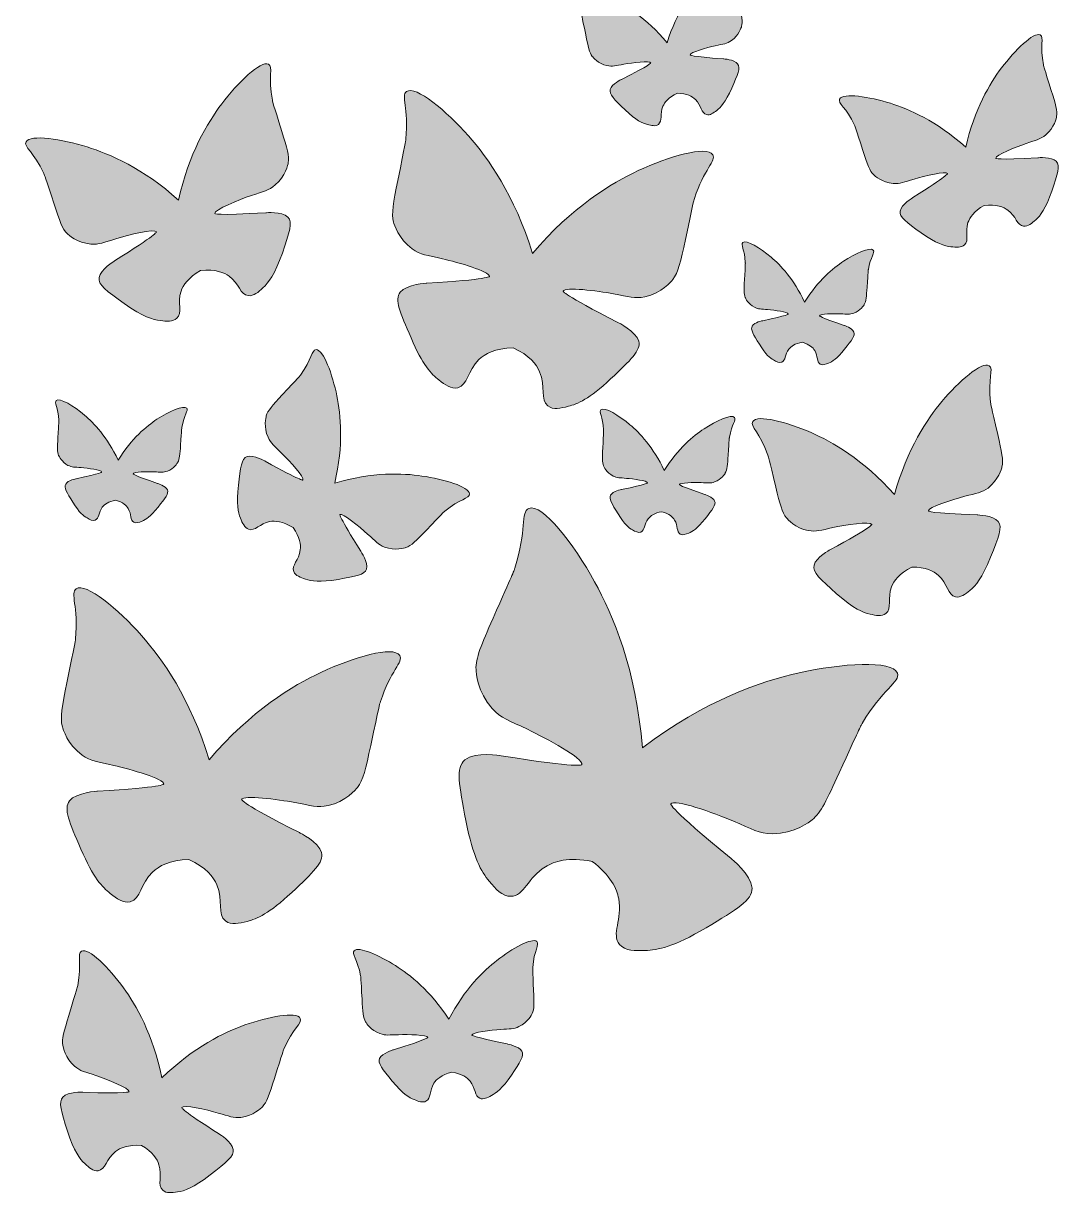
# Model space of a CAD drawing. Header units: inches. Extents: x 463 to 653, y 291 to 496.
# Drawn here: x 558.6 to 651, y 294.9 to 399.2 of the extents above; entities that cross this region are included whole.
import ezdxf

# ---------------------------------------------------------------- set-up
doc = ezdxf.new("R2010")
doc.units = ezdxf.units.IN
doc.header["$MEASUREMENT"] = 0
doc.layers.add('Layer 1', color=7, linetype='Continuous')

# ---------------------------------------------------------------- blocks, each defined once
blk = doc.blocks.new('block 4')
at = {"layer": 'Layer 1', "true_color": 0xfddb47}
h = blk.add_hatch(color=41, dxfattribs=at)
h.dxf.hatch_style = 2
edge = h.paths.add_edge_path()
edge.add_spline(control_points=[(620.26, 397.18), (620.99, 397.34), (621.29, 397.35), (621.7, 397.64), (622.36, 398.1), (622.57, 398.81), (622.6, 398.9), (622.71, 399.3), (622.61, 399.83), (622.41, 400.89), (622.06, 402.7), (622.05, 402.71), (622.04, 402.87), (621.92, 404.31), (622.31, 404.93), (622.03, 405.12), (621.59, 405.43), (620.12, 404.21), (619.06, 403.04), (618.13, 402), (616.83, 400.22), (615.96, 397.44), (614.1, 399.67), (612.23, 400.8), (610.97, 401.4), (609.55, 402.09), (607.72, 402.65), (607.43, 402.2), (607.25, 401.91), (607.85, 401.49), (608.29, 400.11), (608.34, 399.95), (608.33, 399.95), (608.71, 398.14), (608.92, 397.09), (609.03, 396.55), (609.29, 396.23), (609.35, 396.15), (609.82, 395.58), (610.6, 395.41), (611.09, 395.29), (611.37, 395.41), (612.11, 395.53), (612.87, 395.66), (614.43, 395.86), (614.5, 395.64), (614.5, 395.64), (614.55, 395.49), (611.89, 394.18), (611.89, 394.18), (611.02, 393.77), (610.89, 393.28), (610.77, 392.85), (611.25, 392.4), (612.21, 391.48), (613.22, 390.51), (613.77, 390.27), (614.21, 390.16), (614.56, 390.07), (614.93, 389.97), (615.18, 390.17), (615.57, 390.46), (615.29, 391.09), (615.59, 391.79), (615.74, 392.14), (616.07, 392.59), (616.88, 392.95), (617.73, 392.93), (618.2, 392.66), (618.48, 392.39), (619.03, 391.86), (619, 391.17), (619.47, 391.04), (619.78, 390.96), (620.08, 391.19), (620.38, 391.41), (620.74, 391.68), (621.15, 392.11), (621.72, 393.4), (622.26, 394.61), (622.52, 395.21), (622.25, 395.56), (621.94, 395.96), (620.99, 396.01), (620.99, 396.01), (618.02, 396.21), (618.01, 396.36), (618.01, 396.36), (617.99, 396.59), (619.5, 397.01), (620.26, 397.18)], knot_values=[0, 0, 0, 0, 1, 1, 1, 2, 2, 2, 3, 3, 3, 4, 4, 4, 5, 5, 5, 6, 6, 6, 7, 7, 7, 8, 8, 8, 9, 9, 9, 10, 10, 10, 11, 11, 11, 12, 12, 12, 13, 13, 13, 14, 14, 14, 15, 15, 15, 16, 16, 16, 17, 17, 17, 18, 18, 18, 19, 19, 19, 20, 20, 20, 21, 21, 21, 22, 22, 22, 23, 23, 23, 24, 24, 24, 25, 25, 25, 26, 26, 26, 27, 27, 27, 28, 28, 28, 29, 29, 29, 30, 30, 30, 30], degree=3, periodic=1)
h = blk.add_hatch(color=41, dxfattribs=at)
h.dxf.hatch_style = 2
edge = h.paths.add_edge_path()
edge.add_spline(control_points=[(650.25, 384.23), (650.77, 385.75), (651.03, 386.5), (650.65, 386.88), (650.22, 387.3), (649.02, 387.2), (649.02, 387.2), (645.3, 386.97), (645.26, 387.15), (645.26, 387.15), (645.21, 387.42), (647.05, 388.15), (647.97, 388.47), (648.86, 388.78), (649.24, 388.83), (649.72, 389.24), (650.48, 389.89), (650.66, 390.76), (650.68, 390.88), (650.77, 391.36), (650.58, 391.98), (650.2, 393.19), (649.55, 395.28), (649.54, 395.28), (649.5, 395.47), (649.17, 397.16), (649.59, 397.95), (649.22, 398.14), (648.63, 398.43), (646.95, 396.76), (645.77, 395.2), (644.73, 393.83), (643.34, 391.54), (642.59, 388.13), (639.98, 390.48), (637.5, 391.54), (635.86, 392.05), (633.99, 392.63), (631.65, 393.01), (631.34, 392.43), (631.15, 392.07), (631.95, 391.66), (632.66, 390.1), (632.74, 389.92), (632.74, 389.91), (633.42, 387.83), (633.82, 386.62), (634.02, 386.01), (634.38, 385.67), (634.47, 385.59), (635.12, 384.99), (636.12, 384.9), (636.74, 384.85), (637.08, 385.03), (637.98, 385.29), (638.92, 385.57), (640.85, 386.05), (640.96, 385.79), (640.96, 385.79), (641.03, 385.63), (637.87, 383.65), (637.87, 383.65), (636.84, 383.03), (636.73, 382.44), (636.64, 381.91), (637.29, 381.45), (638.6, 380.52), (639.98, 379.54), (640.69, 379.34), (641.26, 379.27), (641.71, 379.22), (642.17, 379.17), (642.47, 379.43), (642.92, 379.85), (642.48, 380.55), (642.78, 381.42), (642.93, 381.86), (643.29, 382.42), (644.22, 382.95), (645.33, 383.06), (645.95, 382.8), (646.33, 382.53), (647.07, 381.99), (647.13, 381.17), (647.74, 381.1), (648.13, 381.05), (648.48, 381.36), (648.82, 381.67), (649.24, 382.05), (649.7, 382.63), (650.25, 384.23)], knot_values=[0, 0, 0, 0, 1, 1, 1, 2, 2, 2, 3, 3, 3, 4, 4, 4, 5, 5, 5, 6, 6, 6, 7, 7, 7, 8, 8, 8, 9, 9, 9, 10, 10, 10, 11, 11, 11, 12, 12, 12, 13, 13, 13, 14, 14, 14, 15, 15, 15, 16, 16, 16, 17, 17, 17, 18, 18, 18, 19, 19, 19, 20, 20, 20, 21, 21, 21, 22, 22, 22, 23, 23, 23, 24, 24, 24, 25, 25, 25, 26, 26, 26, 27, 27, 27, 28, 28, 28, 29, 29, 29, 30, 30, 30, 30], degree=3, periodic=1)
h = blk.add_hatch(color=41, dxfattribs=at)
h.dxf.hatch_style = 2
edge = h.paths.add_edge_path()
edge.add_spline(control_points=[(581.67, 378.71), (582.31, 380.54), (582.62, 381.46), (582.16, 381.91), (581.64, 382.42), (580.19, 382.3), (580.19, 382.3), (575.69, 382.02), (575.64, 382.23), (575.64, 382.23), (575.58, 382.56), (577.8, 383.45), (578.92, 383.84), (580, 384.21), (580.46, 384.28), (581.03, 384.77), (581.95, 385.56), (582.17, 386.61), (582.2, 386.75), (582.31, 387.34), (582.08, 388.08), (581.62, 389.55), (580.83, 392.08), (580.82, 392.09), (580.78, 392.32), (580.38, 394.36), (580.88, 395.32), (580.44, 395.54), (579.73, 395.89), (577.69, 393.87), (576.26, 391.99), (575.01, 390.33), (573.32, 387.55), (572.41, 383.42), (569.26, 386.27), (566.27, 387.54), (564.28, 388.16), (562.02, 388.86), (559.19, 389.31), (558.82, 388.61), (558.59, 388.17), (559.55, 387.69), (560.41, 385.79), (560.51, 385.58), (560.5, 385.57), (561.33, 383.05), (561.81, 381.59), (562.05, 380.85), (562.49, 380.44), (562.59, 380.34), (563.38, 379.61), (564.59, 379.51), (565.34, 379.44), (565.75, 379.66), (566.84, 379.98), (567.98, 380.32), (570.3, 380.9), (570.44, 380.59), (570.44, 380.59), (570.53, 380.39), (566.7, 378), (566.7, 378), (565.46, 377.24), (565.33, 376.52), (565.21, 375.89), (566, 375.33), (567.58, 374.2), (569.25, 373.01), (570.11, 372.77), (570.8, 372.69), (571.34, 372.63), (571.9, 372.57), (572.26, 372.89), (572.81, 373.39), (572.28, 374.24), (572.64, 375.3), (572.82, 375.83), (573.26, 376.51), (574.38, 377.15), (575.72, 377.29), (576.48, 376.97), (576.93, 376.65), (577.83, 375.99), (577.89, 374.99), (578.63, 374.91), (579.11, 374.85), (579.53, 375.23), (579.93, 375.6), (580.45, 376.07), (581, 376.76), (581.67, 378.71)], knot_values=[0, 0, 0, 0, 1, 1, 1, 2, 2, 2, 3, 3, 3, 4, 4, 4, 5, 5, 5, 6, 6, 6, 7, 7, 7, 8, 8, 8, 9, 9, 9, 10, 10, 10, 11, 11, 11, 12, 12, 12, 13, 13, 13, 14, 14, 14, 15, 15, 15, 16, 16, 16, 17, 17, 17, 18, 18, 18, 19, 19, 19, 20, 20, 20, 21, 21, 21, 22, 22, 22, 23, 23, 23, 24, 24, 24, 25, 25, 25, 26, 26, 26, 27, 27, 27, 28, 28, 28, 29, 29, 29, 30, 30, 30, 30], degree=3, periodic=1)
h = blk.add_hatch(color=41, dxfattribs=at)
h.dxf.hatch_style = 2
edge = h.paths.add_edge_path()
edge.add_spline(control_points=[(602.25, 370.26), (603.71, 369.6), (604.32, 368.79), (604.6, 368.13), (605.16, 366.82), (604.61, 365.64), (605.34, 365.08), (605.81, 364.71), (606.49, 364.88), (607.16, 365.05), (607.99, 365.25), (609.01, 365.7), (610.93, 367.49), (612.74, 369.19), (613.64, 370.04), (613.43, 370.84), (613.19, 371.75), (611.57, 372.53), (611.57, 372.53), (606.61, 375.04), (606.7, 375.31), (606.7, 375.31), (606.83, 375.73), (609.75, 375.33), (611.18, 375.08), (612.55, 374.83), (613.08, 374.61), (613.99, 374.81), (615.47, 375.13), (616.35, 376.19), (616.46, 376.34), (616.95, 376.94), (617.17, 377.93), (617.59, 379.9), (618.31, 383.28), (618.31, 383.29), (618.4, 383.58), (619.24, 386.17), (620.37, 386.94), (620.03, 387.47), (619.5, 388.32), (616.07, 387.3), (613.39, 386.05), (611.02, 384.94), (607.49, 382.83), (603.96, 378.66), (602.37, 383.86), (599.99, 387.19), (598.26, 389.14), (596.3, 391.36), (593.56, 393.66), (592.74, 393.1), (592.22, 392.74), (592.94, 391.58), (592.68, 388.88), (592.65, 388.57), (592.64, 388.57), (591.96, 385.17), (591.57, 383.2), (591.37, 382.2), (591.58, 381.46), (591.63, 381.28), (592.01, 379.96), (593.23, 379.08), (593.99, 378.53), (594.56, 378.52), (595.93, 378.2), (597.34, 377.87), (600.17, 377.06), (600.13, 376.63), (600.13, 376.63), (600.1, 376.34), (594.55, 376.02), (594.55, 376.02), (592.76, 375.95), (592.17, 375.21), (591.66, 374.55), (592.15, 373.42), (593.14, 371.14), (594.18, 368.73), (594.94, 367.92), (595.62, 367.4), (596.16, 366.98), (596.72, 366.56), (597.3, 366.7), (598.19, 366.92), (598.16, 368.22), (599.19, 369.21), (599.7, 369.7), (600.6, 370.22), (602.25, 370.26)], knot_values=[0, 0, 0, 0, 1, 1, 1, 2, 2, 2, 3, 3, 3, 4, 4, 4, 5, 5, 5, 6, 6, 6, 7, 7, 7, 8, 8, 8, 9, 9, 9, 10, 10, 10, 11, 11, 11, 12, 12, 12, 13, 13, 13, 14, 14, 14, 15, 15, 15, 16, 16, 16, 17, 17, 17, 18, 18, 18, 19, 19, 19, 20, 20, 20, 21, 21, 21, 22, 22, 22, 23, 23, 23, 24, 24, 24, 25, 25, 25, 26, 26, 26, 27, 27, 27, 28, 28, 28, 29, 29, 29, 30, 30, 30, 30], degree=3, periodic=1)
h = blk.add_hatch(color=41, dxfattribs=at)
h.dxf.hatch_style = 2
edge = h.paths.add_edge_path()
edge.add_spline(control_points=[(631.42, 373.29), (632.01, 373.27), (632.24, 373.22), (632.61, 373.35), (633.2, 373.58), (633.5, 374.07), (633.54, 374.13), (633.7, 374.41), (633.73, 374.84), (633.79, 375.68), (633.88, 377.12), (633.88, 377.12), (633.9, 377.25), (634.09, 378.37), (634.51, 378.76), (634.34, 378.96), (634.07, 379.28), (632.71, 378.65), (631.68, 377.97), (630.76, 377.37), (629.43, 376.28), (628.22, 374.34), (627.25, 376.4), (626.06, 377.63), (625.23, 378.34), (624.28, 379.14), (623.01, 379.93), (622.7, 379.64), (622.51, 379.46), (622.88, 379.03), (622.93, 377.89), (622.94, 377.76), (622.94, 377.76), (622.86, 376.31), (622.81, 375.47), (622.79, 375.05), (622.92, 374.75), (622.96, 374.68), (623.19, 374.16), (623.75, 373.87), (624.1, 373.69), (624.34, 373.72), (624.92, 373.67), (625.53, 373.61), (626.75, 373.45), (626.75, 373.27), (626.75, 373.27), (626.76, 373.15), (624.48, 372.68), (624.48, 372.68), (623.74, 372.54), (623.55, 372.2), (623.37, 371.9), (623.65, 371.46), (624.19, 370.58), (624.77, 369.64), (625.13, 369.35), (625.45, 369.18), (625.7, 369.04), (625.95, 368.89), (626.18, 368.99), (626.54, 369.13), (626.45, 369.67), (626.81, 370.14), (627, 370.38), (627.34, 370.65), (628.02, 370.76), (628.66, 370.57), (628.96, 370.28), (629.12, 370.02), (629.43, 369.51), (629.27, 368.99), (629.61, 368.8), (629.83, 368.68), (630.1, 368.79), (630.36, 368.9), (630.7, 369.03), (631.09, 369.28), (631.78, 370.14), (632.42, 370.95), (632.75, 371.35), (632.61, 371.67), (632.46, 372.04), (631.74, 372.26), (631.74, 372.26), (629.54, 373), (629.55, 373.12), (629.55, 373.12), (629.58, 373.3), (630.81, 373.31), (631.42, 373.29)], knot_values=[0, 0, 0, 0, 1, 1, 1, 2, 2, 2, 3, 3, 3, 4, 4, 4, 5, 5, 5, 6, 6, 6, 7, 7, 7, 8, 8, 8, 9, 9, 9, 10, 10, 10, 11, 11, 11, 12, 12, 12, 13, 13, 13, 14, 14, 14, 15, 15, 15, 16, 16, 16, 17, 17, 17, 18, 18, 18, 19, 19, 19, 20, 20, 20, 21, 21, 21, 22, 22, 22, 23, 23, 23, 24, 24, 24, 25, 25, 25, 26, 26, 26, 27, 27, 27, 28, 28, 28, 29, 29, 29, 30, 30, 30, 30], degree=3, periodic=1)
h = blk.add_hatch(color=41, dxfattribs=at)
h.dxf.hatch_style = 2
edge = h.paths.add_edge_path()
edge.add_spline(control_points=[(589.27, 353.67), (589.97, 353.04), (590.2, 352.73), (590.78, 352.51), (591.72, 352.16), (592.57, 352.42), (592.68, 352.46), (593.15, 352.61), (593.6, 353.07), (594.48, 353.99), (596, 355.57), (596, 355.58), (596.15, 355.7), (597.47, 356.81), (598.36, 356.82), (598.34, 357.24), (598.32, 357.89), (596.04, 358.56), (594.11, 358.84), (592.4, 359.09), (589.71, 359.21), (586.34, 358.21), (587.14, 361.62), (586.87, 364.28), (586.53, 365.97), (586.14, 367.88), (585.34, 370.11), (584.68, 370.1), (584.27, 370.1), (584.31, 369.21), (583.28, 367.82), (583.16, 367.67), (583.15, 367.67), (581.66, 366.07), (580.79, 365.14), (580.36, 364.66), (580.23, 364.19), (580.2, 364.07), (579.99, 363.21), (580.39, 362.29), (580.64, 361.72), (580.97, 361.51), (581.63, 360.85), (582.33, 360.16), (583.67, 358.7), (583.5, 358.48), (583.5, 358.48), (583.39, 358.34), (580.14, 360.16), (580.14, 360.16), (579.1, 360.76), (578.53, 360.57), (578.02, 360.4), (577.93, 359.6), (577.75, 358.01), (577.55, 356.32), (577.72, 355.61), (577.94, 355.08), (578.11, 354.66), (578.28, 354.22), (578.66, 354.09), (579.24, 353.89), (579.65, 354.61), (580.55, 354.78), (581.01, 354.86), (581.68, 354.83), (582.63, 354.25), (583.24, 353.37), (583.33, 352.71), (583.27, 352.25), (583.16, 351.33), (582.46, 350.89), (582.69, 350.32), (582.84, 349.95), (583.29, 349.8), (583.72, 349.65), (584.26, 349.47), (584.98, 349.34), (586.65, 349.63), (588.23, 349.9), (589.02, 350.04), (589.17, 350.55), (589.33, 351.13), (588.66, 352.14), (588.66, 352.14), (586.67, 355.29), (586.8, 355.4), (586.8, 355.4), (587.01, 355.58), (588.54, 354.32), (589.27, 353.67)], knot_values=[0, 0, 0, 0, 1, 1, 1, 2, 2, 2, 3, 3, 3, 4, 4, 4, 5, 5, 5, 6, 6, 6, 7, 7, 7, 8, 8, 8, 9, 9, 9, 10, 10, 10, 11, 11, 11, 12, 12, 12, 13, 13, 13, 14, 14, 14, 15, 15, 15, 16, 16, 16, 17, 17, 17, 18, 18, 18, 19, 19, 19, 20, 20, 20, 21, 21, 21, 22, 22, 22, 23, 23, 23, 24, 24, 24, 25, 25, 25, 26, 26, 26, 27, 27, 27, 28, 28, 28, 29, 29, 29, 30, 30, 30, 30], degree=3, periodic=1)
h = blk.add_hatch(color=41, dxfattribs=at)
h.dxf.hatch_style = 2
edge = h.paths.add_edge_path()
edge.add_spline(control_points=[(644.8, 365.39), (644.55, 367.49), (645.09, 368.4), (644.67, 368.67), (644.02, 369.09), (641.94, 367.25), (640.46, 365.49), (639.16, 363.93), (637.36, 361.29), (636.23, 357.19), (633.41, 360.34), (630.64, 361.9), (628.79, 362.71), (626.68, 363.63), (624, 364.36), (623.6, 363.69), (623.35, 363.27), (624.24, 362.69), (624.95, 360.7), (625.02, 360.48), (625.02, 360.47), (625.65, 357.85), (626.02, 356.34), (626.21, 355.57), (626.59, 355.11), (626.69, 355), (627.39, 354.2), (628.54, 353.98), (629.25, 353.84), (629.66, 354.02), (630.73, 354.24), (631.83, 354.47), (634.09, 354.83), (634.2, 354.51), (634.2, 354.51), (634.27, 354.3), (630.47, 352.25), (630.47, 352.25), (629.23, 351.61), (629.06, 350.9), (628.91, 350.27), (629.63, 349.63), (631.07, 348.35), (632.6, 347), (633.4, 346.67), (634.05, 346.53), (634.57, 346.41), (635.1, 346.29), (635.46, 346.59), (636.01, 347.04), (635.57, 347.94), (635.97, 348.97), (636.17, 349.49), (636.63, 350.15), (637.78, 350.72), (639.02, 350.73), (639.72, 350.36), (640.14, 349.98), (640.96, 349.25), (640.96, 348.23), (641.66, 348.07), (642.11, 347.97), (642.53, 348.32), (642.95, 348.65), (643.47, 349.07), (644.04, 349.71), (644.8, 351.61), (645.52, 353.39), (645.88, 354.29), (645.47, 354.78), (645, 355.35), (643.61, 355.37), (643.61, 355.37), (639.29, 355.51), (639.26, 355.73), (639.26, 355.73), (639.22, 356.07), (641.4, 356.74), (642.49, 357.03), (643.54, 357.31), (643.99, 357.33), (644.57, 357.77), (645.5, 358.48), (645.77, 359.51), (645.81, 359.65), (645.95, 360.23), (645.78, 361.01), (645.43, 362.53), (644.84, 365.15), (644.83, 365.15), (644.8, 365.39)], knot_values=[0, 0, 0, 0, 1, 1, 1, 2, 2, 2, 3, 3, 3, 4, 4, 4, 5, 5, 5, 6, 6, 6, 7, 7, 7, 8, 8, 8, 9, 9, 9, 10, 10, 10, 11, 11, 11, 12, 12, 12, 13, 13, 13, 14, 14, 14, 15, 15, 15, 16, 16, 16, 17, 17, 17, 18, 18, 18, 19, 19, 19, 20, 20, 20, 21, 21, 21, 22, 22, 22, 23, 23, 23, 24, 24, 24, 25, 25, 25, 26, 26, 26, 27, 27, 27, 28, 28, 28, 29, 29, 29, 30, 30, 30, 30], degree=3, periodic=1)
h = blk.add_hatch(color=41, dxfattribs=at)
h.dxf.hatch_style = 2
edge = h.paths.add_edge_path()
edge.add_spline(control_points=[(570.23, 359.21), (570.82, 359.19), (571.05, 359.14), (571.42, 359.27), (572.01, 359.5), (572.31, 359.99), (572.35, 360.06), (572.51, 360.33), (572.54, 360.76), (572.6, 361.6), (572.69, 363.04), (572.69, 363.04), (572.71, 363.17), (572.9, 364.29), (573.32, 364.68), (573.15, 364.88), (572.88, 365.2), (571.52, 364.57), (570.49, 363.89), (569.57, 363.29), (568.24, 362.2), (567.03, 360.26), (566.06, 362.32), (564.87, 363.55), (564.04, 364.26), (563.09, 365.06), (561.82, 365.85), (561.51, 365.56), (561.32, 365.38), (561.69, 364.95), (561.74, 363.81), (561.75, 363.68), (561.75, 363.68), (561.67, 362.23), (561.62, 361.4), (561.6, 360.97), (561.73, 360.67), (561.76, 360.6), (562, 360.08), (562.56, 359.79), (562.91, 359.61), (563.15, 359.64), (563.73, 359.59), (564.34, 359.53), (565.56, 359.37), (565.56, 359.19), (565.56, 359.19), (565.57, 359.07), (563.29, 358.6), (563.29, 358.6), (562.55, 358.46), (562.36, 358.12), (562.18, 357.82), (562.46, 357.38), (563, 356.5), (563.58, 355.56), (563.94, 355.27), (564.26, 355.1), (564.51, 354.96), (564.76, 354.81), (564.99, 354.91), (565.35, 355.06), (565.26, 355.59), (565.62, 356.06), (565.81, 356.3), (566.15, 356.57), (566.83, 356.68), (567.47, 356.5), (567.77, 356.2), (567.93, 355.94), (568.24, 355.43), (568.08, 354.91), (568.42, 354.72), (568.64, 354.6), (568.91, 354.71), (569.17, 354.82), (569.51, 354.96), (569.9, 355.2), (570.59, 356.06), (571.23, 356.87), (571.56, 357.28), (571.42, 357.6), (571.27, 357.96), (570.55, 358.18), (570.55, 358.18), (568.35, 358.92), (568.36, 359.04), (568.36, 359.04), (568.39, 359.22), (569.62, 359.23), (570.23, 359.21)], knot_values=[0, 0, 0, 0, 1, 1, 1, 2, 2, 2, 3, 3, 3, 4, 4, 4, 5, 5, 5, 6, 6, 6, 7, 7, 7, 8, 8, 8, 9, 9, 9, 10, 10, 10, 11, 11, 11, 12, 12, 12, 13, 13, 13, 14, 14, 14, 15, 15, 15, 16, 16, 16, 17, 17, 17, 18, 18, 18, 19, 19, 19, 20, 20, 20, 21, 21, 21, 22, 22, 22, 23, 23, 23, 24, 24, 24, 25, 25, 25, 26, 26, 26, 27, 27, 27, 28, 28, 28, 29, 29, 29, 30, 30, 30, 30], degree=3, periodic=1)
h = blk.add_hatch(color=41, dxfattribs=at)
h.dxf.hatch_style = 2
edge = h.paths.add_edge_path()
edge.add_spline(control_points=[(618.99, 358.25), (619.58, 358.23), (619.82, 358.17), (620.2, 358.31), (620.8, 358.54), (621.11, 359.04), (621.15, 359.11), (621.32, 359.4), (621.35, 359.83), (621.4, 360.69), (621.5, 362.17), (621.5, 362.17), (621.52, 362.3), (621.72, 363.45), (622.15, 363.84), (621.97, 364.05), (621.69, 364.38), (620.31, 363.73), (619.25, 363.04), (618.31, 362.42), (616.95, 361.31), (615.71, 359.33), (614.72, 361.43), (613.5, 362.69), (612.65, 363.41), (611.68, 364.23), (610.38, 365.04), (610.06, 364.75), (609.87, 364.56), (610.24, 364.12), (610.3, 362.96), (610.31, 362.83), (610.3, 362.82), (610.23, 361.34), (610.18, 360.48), (610.16, 360.05), (610.29, 359.75), (610.32, 359.67), (610.57, 359.14), (611.14, 358.84), (611.5, 358.66), (611.74, 358.69), (612.33, 358.63), (612.95, 358.58), (614.2, 358.42), (614.21, 358.23), (614.21, 358.23), (614.22, 358.11), (611.89, 357.63), (611.89, 357.63), (611.13, 357.49), (610.93, 357.14), (610.75, 356.83), (611.03, 356.38), (611.59, 355.47), (612.18, 354.52), (612.55, 354.22), (612.87, 354.04), (613.13, 353.9), (613.39, 353.75), (613.63, 353.85), (613.99, 354), (613.9, 354.55), (614.27, 355.03), (614.46, 355.27), (614.81, 355.55), (615.5, 355.66), (616.16, 355.47), (616.47, 355.17), (616.63, 354.91), (616.95, 354.39), (616.79, 353.85), (617.13, 353.66), (617.35, 353.53), (617.63, 353.65), (617.9, 353.76), (618.24, 353.9), (618.65, 354.15), (619.35, 355.03), (620.01, 355.86), (620.34, 356.27), (620.2, 356.6), (620.04, 356.97), (619.31, 357.2), (619.31, 357.2), (617.06, 357.95), (617.07, 358.07), (617.07, 358.07), (617.1, 358.26), (618.36, 358.27), (618.99, 358.25)], knot_values=[0, 0, 0, 0, 1, 1, 1, 2, 2, 2, 3, 3, 3, 4, 4, 4, 5, 5, 5, 6, 6, 6, 7, 7, 7, 8, 8, 8, 9, 9, 9, 10, 10, 10, 11, 11, 11, 12, 12, 12, 13, 13, 13, 14, 14, 14, 15, 15, 15, 16, 16, 16, 17, 17, 17, 18, 18, 18, 19, 19, 19, 20, 20, 20, 21, 21, 21, 22, 22, 22, 23, 23, 23, 24, 24, 24, 25, 25, 25, 26, 26, 26, 27, 27, 27, 28, 28, 28, 29, 29, 29, 30, 30, 30, 30], degree=3, periodic=1)
h = blk.add_hatch(color=41, dxfattribs=at)
h.dxf.hatch_style = 2
edge = h.paths.add_edge_path()
edge.add_spline(control_points=[(627.72, 341.3), (624.42, 340.57), (619.39, 338.89), (613.76, 334.62), (613.21, 341.62), (611.13, 346.48), (609.5, 349.42), (607.64, 352.77), (604.83, 356.43), (603.63, 355.95), (602.88, 355.64), (603.47, 353.98), (602.39, 350.64), (602.27, 350.26), (602.25, 350.26), (600.45, 346.17), (599.4, 343.8), (598.88, 342.59), (598.93, 341.6), (598.94, 341.35), (599.06, 339.58), (600.36, 338.13), (601.16, 337.23), (601.88, 337.06), (603.51, 336.27), (605.2, 335.46), (608.55, 333.66), (608.37, 333.12), (608.37, 333.12), (608.25, 332.77), (601.16, 333.91), (601.16, 333.91), (598.88, 334.31), (597.94, 333.54), (597.11, 332.86), (597.41, 331.29), (598.02, 328.15), (598.67, 324.82), (599.4, 323.58), (600.11, 322.73), (600.68, 322.06), (601.27, 321.37), (602.04, 321.39), (603.22, 321.42), (603.55, 323.07), (605.12, 324.03), (605.91, 324.51), (607.18, 324.91), (609.28, 324.5), (610.92, 323.26), (611.48, 322.07), (611.65, 321.16), (611.99, 319.35), (610.96, 318.01), (611.72, 317.1), (612.22, 316.51), (613.13, 316.53), (614.01, 316.56), (615.12, 316.59), (616.53, 316.86), (619.44, 318.59), (622.2, 320.23), (623.57, 321.04), (623.53, 322.12), (623.48, 323.33), (621.66, 324.77), (621.66, 324.77), (616.1, 329.31), (616.28, 329.62), (616.28, 329.62), (616.57, 330.12), (620.14, 328.81), (621.87, 328.09), (623.54, 327.39), (624.14, 326.97), (625.35, 326.97), (627.3, 326.96), (628.7, 328.05), (628.89, 328.21), (629.67, 328.83), (630.22, 330.02), (631.3, 332.38), (633.16, 336.45), (633.15, 336.46), (633.35, 336.8), (635.13, 339.83), (636.76, 340.49), (636.49, 341.26), (636.05, 342.47), (631.45, 342.14), (627.72, 341.3)], knot_values=[0, 0, 0, 0, 1, 1, 1, 2, 2, 2, 3, 3, 3, 4, 4, 4, 5, 5, 5, 6, 6, 6, 7, 7, 7, 8, 8, 8, 9, 9, 9, 10, 10, 10, 11, 11, 11, 12, 12, 12, 13, 13, 13, 14, 14, 14, 15, 15, 15, 16, 16, 16, 17, 17, 17, 18, 18, 18, 19, 19, 19, 20, 20, 20, 21, 21, 21, 22, 22, 22, 23, 23, 23, 24, 24, 24, 25, 25, 25, 26, 26, 26, 27, 27, 27, 28, 28, 28, 29, 29, 29, 30, 30, 30, 30], degree=3, periodic=1)
h = blk.add_hatch(color=41, dxfattribs=at)
h.dxf.hatch_style = 2
edge = h.paths.add_edge_path()
edge.add_spline(control_points=[(583.19, 327.06), (577.95, 329.71), (578.04, 330), (578.04, 330), (578.18, 330.44), (581.26, 330.02), (582.77, 329.75), (584.23, 329.49), (584.79, 329.26), (585.75, 329.47), (587.31, 329.81), (588.24, 330.93), (588.36, 331.09), (588.87, 331.72), (589.1, 332.77), (589.55, 334.84), (590.31, 338.42), (590.31, 338.43), (590.41, 338.74), (591.3, 341.47), (592.48, 342.29), (592.13, 342.85), (591.57, 343.75), (587.95, 342.67), (585.11, 341.34), (582.61, 340.17), (578.88, 337.95), (575.14, 333.54), (573.47, 339.04), (570.95, 342.55), (569.12, 344.62), (567.05, 346.96), (564.16, 349.39), (563.29, 348.79), (562.74, 348.42), (563.5, 347.19), (563.23, 344.33), (563.2, 344.01), (563.19, 344.01), (562.47, 340.42), (562.05, 338.34), (561.84, 337.28), (562.06, 336.5), (562.11, 336.31), (562.52, 334.91), (563.81, 333.98), (564.61, 333.4), (565.22, 333.39), (566.66, 333.05), (568.15, 332.7), (571.14, 331.85), (571.1, 331.39), (571.1, 331.39), (571.06, 331.09), (565.2, 330.75), (565.2, 330.75), (563.31, 330.67), (562.69, 329.89), (562.15, 329.2), (562.67, 328), (563.71, 325.6), (564.81, 323.05), (565.61, 322.19), (566.33, 321.64), (566.91, 321.2), (567.5, 320.75), (568.11, 320.9), (569.05, 321.14), (569.02, 322.51), (570.1, 323.55), (570.65, 324.07), (571.6, 324.63), (573.34, 324.66), (574.88, 323.96), (575.53, 323.11), (575.83, 322.41), (576.42, 321.03), (575.83, 319.78), (576.6, 319.19), (577.11, 318.8), (577.82, 318.98), (578.53, 319.15), (579.41, 319.37), (580.48, 319.84), (582.51, 321.74), (584.42, 323.53), (585.38, 324.43), (585.15, 325.28), (584.9, 326.24), (583.19, 327.06), (583.19, 327.06)], knot_values=[0, 0, 0, 0, 1, 1, 1, 2, 2, 2, 3, 3, 3, 4, 4, 4, 5, 5, 5, 6, 6, 6, 7, 7, 7, 8, 8, 8, 9, 9, 9, 10, 10, 10, 11, 11, 11, 12, 12, 12, 13, 13, 13, 14, 14, 14, 15, 15, 15, 16, 16, 16, 17, 17, 17, 18, 18, 18, 19, 19, 19, 20, 20, 20, 21, 21, 21, 22, 22, 22, 23, 23, 23, 24, 24, 24, 25, 25, 25, 26, 26, 26, 27, 27, 27, 28, 28, 28, 29, 29, 29, 30, 30, 30, 30], degree=3, periodic=1)
h = blk.add_hatch(color=41, dxfattribs=at)
h.dxf.hatch_style = 2
edge = h.paths.add_edge_path()
edge.add_spline(control_points=[(604.35, 317.36), (603.92, 317.74), (602.13, 316.72), (600.79, 315.68), (599.61, 314.76), (597.91, 313.14), (596.51, 310.43), (594.86, 312.98), (593.03, 314.41), (591.76, 315.21), (590.33, 316.12), (588.45, 316.96), (588.06, 316.54), (587.82, 316.28), (588.39, 315.77), (588.64, 314.29), (588.67, 314.13), (588.66, 314.12), (588.77, 312.22), (588.83, 311.12), (588.87, 310.56), (589.09, 310.19), (589.14, 310.1), (589.55, 309.45), (590.37, 309.15), (590.88, 308.97), (591.21, 309.04), (592.03, 309.06), (592.88, 309.08), (594.6, 309.05), (594.64, 308.81), (594.64, 308.81), (594.66, 308.66), (591.56, 307.71), (591.56, 307.71), (590.56, 307.42), (590.33, 306.94), (590.14, 306.53), (590.58, 305.99), (591.47, 304.92), (592.41, 303.78), (592.96, 303.45), (593.42, 303.27), (593.79, 303.12), (594.17, 302.97), (594.47, 303.13), (594.95, 303.38), (594.74, 304.06), (595.18, 304.73), (595.4, 305.07), (595.83, 305.47), (596.77, 305.72), (597.68, 305.57), (598.15, 305.23), (598.41, 304.91), (598.91, 304.29), (598.77, 303.59), (599.27, 303.39), (599.59, 303.26), (599.95, 303.45), (600.3, 303.63), (600.74, 303.86), (601.26, 304.23), (602.08, 305.46), (602.86, 306.61), (603.25, 307.19), (603.02, 307.59), (602.75, 308.04), (601.72, 308.23), (601.72, 308.23), (598.54, 308.87), (598.55, 309.03), (598.55, 309.03), (598.57, 309.27), (600.28, 309.47), (601.13, 309.53), (601.94, 309.59), (602.27, 309.55), (602.76, 309.78), (603.55, 310.16), (603.89, 310.84), (603.94, 310.94), (604.13, 311.33), (604.11, 311.89), (604.06, 312.99), (603.98, 314.89), (603.98, 314.9), (603.99, 315.06), (604.09, 316.56), (604.62, 317.13), (604.35, 317.36)], knot_values=[0, 0, 0, 0, 1, 1, 1, 2, 2, 2, 3, 3, 3, 4, 4, 4, 5, 5, 5, 6, 6, 6, 7, 7, 7, 8, 8, 8, 9, 9, 9, 10, 10, 10, 11, 11, 11, 12, 12, 12, 13, 13, 13, 14, 14, 14, 15, 15, 15, 16, 16, 16, 17, 17, 17, 18, 18, 18, 19, 19, 19, 20, 20, 20, 21, 21, 21, 22, 22, 22, 23, 23, 23, 24, 24, 24, 25, 25, 25, 26, 26, 26, 27, 27, 27, 28, 28, 28, 29, 29, 29, 30, 30, 30, 30], degree=3, periodic=1)
h = blk.add_hatch(color=41, dxfattribs=at)
h.dxf.hatch_style = 2
edge = h.paths.add_edge_path()
edge.add_spline(control_points=[(578.33, 309.93), (576.52, 309.28), (573.8, 307.99), (570.93, 305.2), (570.14, 309.1), (568.63, 311.69), (567.51, 313.24), (566.23, 314.99), (564.4, 316.86), (563.76, 316.5), (563.35, 316.28), (563.8, 315.39), (563.43, 313.43), (563.38, 313.21), (563.37, 313.21), (562.64, 310.78), (562.22, 309.37), (562, 308.66), (562.1, 308.1), (562.13, 307.97), (562.31, 306.98), (563.15, 306.25), (563.66, 305.8), (564.08, 305.75), (565.05, 305.42), (566.05, 305.08), (568.06, 304.3), (568, 303.98), (568, 303.98), (567.96, 303.78), (563.89, 303.93), (563.89, 303.93), (562.58, 304), (562.1, 303.5), (561.68, 303.06), (561.96, 302.2), (562.52, 300.47), (563.11, 298.64), (563.61, 298), (564.07, 297.57), (564.44, 297.23), (564.81, 296.88), (565.25, 296.94), (565.91, 297.04), (565.98, 297.99), (566.8, 298.64), (567.21, 298.96), (567.9, 299.28), (569.11, 299.19), (570.12, 298.61), (570.51, 297.98), (570.67, 297.47), (570.99, 296.48), (570.5, 295.66), (571, 295.2), (571.32, 294.9), (571.82, 294.98), (572.32, 295.05), (572.94, 295.14), (573.71, 295.39), (575.24, 296.57), (576.67, 297.68), (577.39, 298.24), (577.29, 298.84), (577.18, 299.52), (576.06, 300.2), (576.06, 300.2), (572.62, 302.37), (572.7, 302.56), (572.7, 302.56), (572.82, 302.86), (574.92, 302.37), (575.95, 302.08), (576.93, 301.81), (577.3, 301.61), (577.98, 301.69), (579.08, 301.82), (579.79, 302.54), (579.89, 302.63), (580.28, 303.04), (580.51, 303.75), (580.96, 305.15), (581.72, 307.57), (581.72, 307.57), (581.81, 307.78), (582.6, 309.61), (583.47, 310.09), (583.27, 310.5), (582.94, 311.16), (580.37, 310.65), (578.33, 309.93)], knot_values=[0, 0, 0, 0, 1, 1, 1, 2, 2, 2, 3, 3, 3, 4, 4, 4, 5, 5, 5, 6, 6, 6, 7, 7, 7, 8, 8, 8, 9, 9, 9, 10, 10, 10, 11, 11, 11, 12, 12, 12, 13, 13, 13, 14, 14, 14, 15, 15, 15, 16, 16, 16, 17, 17, 17, 18, 18, 18, 19, 19, 19, 20, 20, 20, 21, 21, 21, 22, 22, 22, 23, 23, 23, 24, 24, 24, 25, 25, 25, 26, 26, 26, 27, 27, 27, 28, 28, 28, 29, 29, 29, 30, 30, 30, 30], degree=3, periodic=1)
at = {"layer": 'Layer 1', "lineweight": 0}
for points in [[(620.26, 397.18), (620.99, 397.34), (621.29, 397.35), (621.7, 397.64), (622.36, 398.1), (622.57, 398.81), (622.6, 398.9), (622.71, 399.3), (622.61, 399.83), (622.41, 400.89), (622.06, 402.7), (622.05, 402.71), (622.04, 402.87), (621.92, 404.31), (622.31, 404.93), (622.03, 405.12), (621.59, 405.43), (620.12, 404.21), (619.06, 403.04), (618.13, 402), (616.83, 400.22), (615.96, 397.44), (614.1, 399.67), (612.23, 400.8), (610.97, 401.4), (609.55, 402.09), (607.72, 402.65), (607.43, 402.2), (607.25, 401.91), (607.85, 401.49), (608.29, 400.11), (608.34, 399.95), (608.33, 399.95), (608.71, 398.14), (608.92, 397.09), (609.03, 396.55), (609.29, 396.23), (609.35, 396.15), (609.82, 395.58), (610.6, 395.41), (611.09, 395.29), (611.37, 395.41), (612.11, 395.53), (612.87, 395.66), (614.43, 395.86), (614.5, 395.64), (614.5, 395.64), (614.55, 395.49), (611.89, 394.18), (611.89, 394.18), (611.02, 393.77), (610.89, 393.28), (610.77, 392.85), (611.25, 392.4), (612.21, 391.48), (613.22, 390.51), (613.77, 390.27), (614.21, 390.16), (614.56, 390.07), (614.93, 389.97), (615.18, 390.17), (615.57, 390.46), (615.29, 391.09), (615.59, 391.79), (615.74, 392.14), (616.07, 392.59), (616.88, 392.95), (617.73, 392.93), (618.2, 392.66), (618.48, 392.39), (619.03, 391.86), (619, 391.17), (619.47, 391.04), (619.78, 390.96), (620.08, 391.19), (620.38, 391.41), (620.74, 391.68), (621.15, 392.11), (621.72, 393.4), (622.26, 394.61), (622.52, 395.21), (622.25, 395.56), (621.94, 395.96), (620.99, 396.01), (620.99, 396.01), (618.02, 396.21), (618.01, 396.36), (618.01, 396.36), (617.99, 396.59), (619.5, 397.01), (620.26, 397.18)], [(650.25, 384.23), (650.77, 385.75), (651.03, 386.5), (650.65, 386.88), (650.22, 387.3), (649.02, 387.2), (649.02, 387.2), (645.3, 386.97), (645.26, 387.15), (645.26, 387.15), (645.21, 387.42), (647.05, 388.15), (647.97, 388.47), (648.86, 388.78), (649.24, 388.83), (649.72, 389.24), (650.48, 389.89), (650.66, 390.76), (650.68, 390.88), (650.77, 391.36), (650.58, 391.98), (650.2, 393.19), (649.55, 395.28), (649.54, 395.28), (649.5, 395.47), (649.17, 397.16), (649.59, 397.95), (649.22, 398.14), (648.63, 398.43), (646.95, 396.76), (645.77, 395.2), (644.73, 393.83), (643.34, 391.54), (642.59, 388.13), (639.98, 390.48), (637.5, 391.54), (635.86, 392.05), (633.99, 392.63), (631.65, 393.01), (631.34, 392.43), (631.15, 392.07), (631.95, 391.66), (632.66, 390.1), (632.74, 389.92), (632.74, 389.91), (633.42, 387.83), (633.82, 386.62), (634.02, 386.01), (634.38, 385.67), (634.47, 385.59), (635.12, 384.99), (636.12, 384.9), (636.74, 384.85), (637.08, 385.03), (637.98, 385.29), (638.92, 385.57), (640.85, 386.05), (640.96, 385.79), (640.96, 385.79), (641.03, 385.63), (637.87, 383.65), (637.87, 383.65), (636.84, 383.03), (636.73, 382.44), (636.64, 381.91), (637.29, 381.45), (638.6, 380.52), (639.98, 379.54), (640.69, 379.34), (641.26, 379.27), (641.71, 379.22), (642.17, 379.17), (642.47, 379.43), (642.92, 379.85), (642.48, 380.55), (642.78, 381.42), (642.93, 381.86), (643.29, 382.42), (644.22, 382.95), (645.33, 383.06), (645.95, 382.8), (646.33, 382.53), (647.07, 381.99), (647.13, 381.17), (647.74, 381.1), (648.13, 381.05), (648.48, 381.36), (648.82, 381.67), (649.24, 382.05), (649.7, 382.63), (650.25, 384.23)], [(581.67, 378.71), (582.31, 380.54), (582.62, 381.46), (582.16, 381.91), (581.64, 382.42), (580.19, 382.3), (580.19, 382.3), (575.69, 382.02), (575.64, 382.23), (575.64, 382.23), (575.58, 382.56), (577.8, 383.45), (578.92, 383.84), (580, 384.21), (580.46, 384.28), (581.03, 384.77), (581.95, 385.56), (582.17, 386.61), (582.2, 386.75), (582.31, 387.34), (582.08, 388.08), (581.62, 389.55), (580.83, 392.08), (580.82, 392.09), (580.78, 392.32), (580.38, 394.36), (580.88, 395.32), (580.44, 395.54), (579.73, 395.89), (577.69, 393.87), (576.26, 391.99), (575.01, 390.33), (573.32, 387.55), (572.41, 383.42), (569.26, 386.27), (566.27, 387.54), (564.28, 388.16), (562.02, 388.86), (559.19, 389.31), (558.82, 388.61), (558.59, 388.17), (559.55, 387.69), (560.41, 385.79), (560.51, 385.58), (560.5, 385.57), (561.33, 383.05), (561.81, 381.59), (562.05, 380.85), (562.49, 380.44), (562.59, 380.34), (563.38, 379.61), (564.59, 379.51), (565.34, 379.44), (565.75, 379.66), (566.84, 379.98), (567.98, 380.32), (570.3, 380.9), (570.44, 380.59), (570.44, 380.59), (570.53, 380.39), (566.7, 378), (566.7, 378), (565.46, 377.24), (565.33, 376.52), (565.21, 375.89), (566, 375.33), (567.58, 374.2), (569.25, 373.01), (570.11, 372.77), (570.8, 372.69), (571.34, 372.63), (571.9, 372.57), (572.26, 372.89), (572.81, 373.39), (572.28, 374.24), (572.64, 375.3), (572.82, 375.83), (573.26, 376.51), (574.38, 377.15), (575.72, 377.29), (576.48, 376.97), (576.93, 376.65), (577.83, 375.99), (577.89, 374.99), (578.63, 374.91), (579.11, 374.85), (579.53, 375.23), (579.93, 375.6), (580.45, 376.07), (581, 376.76), (581.67, 378.71)], [(602.25, 370.26), (603.71, 369.6), (604.32, 368.79), (604.6, 368.13), (605.16, 366.82), (604.61, 365.64), (605.34, 365.08), (605.81, 364.71), (606.49, 364.88), (607.16, 365.05), (607.99, 365.25), (609.01, 365.7), (610.93, 367.49), (612.74, 369.19), (613.64, 370.04), (613.43, 370.84), (613.19, 371.75), (611.57, 372.53), (611.57, 372.53), (606.61, 375.04), (606.7, 375.31), (606.7, 375.31), (606.83, 375.73), (609.75, 375.33), (611.18, 375.08), (612.55, 374.83), (613.08, 374.61), (613.99, 374.81), (615.47, 375.13), (616.35, 376.19), (616.46, 376.34), (616.95, 376.94), (617.17, 377.93), (617.59, 379.9), (618.31, 383.28), (618.31, 383.29), (618.4, 383.58), (619.24, 386.17), (620.37, 386.94), (620.03, 387.47), (619.5, 388.32), (616.07, 387.3), (613.39, 386.05), (611.02, 384.94), (607.49, 382.83), (603.96, 378.66), (602.37, 383.86), (599.99, 387.19), (598.26, 389.14), (596.3, 391.36), (593.56, 393.66), (592.74, 393.1), (592.22, 392.74), (592.94, 391.58), (592.68, 388.88), (592.65, 388.57), (592.64, 388.57), (591.96, 385.17), (591.57, 383.2), (591.37, 382.2), (591.58, 381.46), (591.63, 381.28), (592.01, 379.96), (593.23, 379.08), (593.99, 378.53), (594.56, 378.52), (595.93, 378.2), (597.34, 377.87), (600.17, 377.06), (600.13, 376.63), (600.13, 376.63), (600.1, 376.34), (594.55, 376.02), (594.55, 376.02), (592.76, 375.95), (592.17, 375.21), (591.66, 374.55), (592.15, 373.42), (593.14, 371.14), (594.18, 368.73), (594.94, 367.92), (595.62, 367.4), (596.16, 366.98), (596.72, 366.56), (597.3, 366.7), (598.19, 366.92), (598.16, 368.22), (599.19, 369.21), (599.7, 369.7), (600.6, 370.22), (602.25, 370.26)], [(631.42, 373.29), (632.01, 373.27), (632.24, 373.22), (632.61, 373.35), (633.2, 373.58), (633.5, 374.07), (633.54, 374.13), (633.7, 374.41), (633.73, 374.84), (633.79, 375.68), (633.88, 377.12), (633.88, 377.12), (633.9, 377.25), (634.09, 378.37), (634.51, 378.76), (634.34, 378.96), (634.07, 379.28), (632.71, 378.65), (631.68, 377.97), (630.76, 377.37), (629.43, 376.28), (628.22, 374.34), (627.25, 376.4), (626.06, 377.63), (625.23, 378.34), (624.28, 379.14), (623.01, 379.93), (622.7, 379.64), (622.51, 379.46), (622.88, 379.03), (622.93, 377.89), (622.94, 377.76), (622.94, 377.76), (622.86, 376.31), (622.81, 375.47), (622.79, 375.05), (622.92, 374.75), (622.96, 374.68), (623.19, 374.16), (623.75, 373.87), (624.1, 373.69), (624.34, 373.72), (624.92, 373.67), (625.53, 373.61), (626.75, 373.45), (626.75, 373.27), (626.75, 373.27), (626.76, 373.15), (624.48, 372.68), (624.48, 372.68), (623.74, 372.54), (623.55, 372.2), (623.37, 371.9), (623.65, 371.46), (624.19, 370.58), (624.77, 369.64), (625.13, 369.35), (625.45, 369.18), (625.7, 369.04), (625.95, 368.89), (626.18, 368.99), (626.54, 369.13), (626.45, 369.67), (626.81, 370.14), (627, 370.38), (627.34, 370.65), (628.02, 370.76), (628.66, 370.57), (628.96, 370.28), (629.12, 370.02), (629.43, 369.51), (629.27, 368.99), (629.61, 368.8), (629.83, 368.68), (630.1, 368.79), (630.36, 368.9), (630.7, 369.03), (631.09, 369.28), (631.78, 370.14), (632.42, 370.95), (632.75, 371.35), (632.61, 371.67), (632.46, 372.04), (631.74, 372.26), (631.74, 372.26), (629.54, 373), (629.55, 373.12), (629.55, 373.12), (629.58, 373.3), (630.81, 373.31), (631.42, 373.29)], [(589.27, 353.67), (589.97, 353.04), (590.2, 352.73), (590.78, 352.51), (591.72, 352.16), (592.57, 352.42), (592.68, 352.46), (593.15, 352.61), (593.6, 353.07), (594.48, 353.99), (596, 355.57), (596, 355.58), (596.15, 355.7), (597.47, 356.81), (598.36, 356.82), (598.34, 357.24), (598.32, 357.89), (596.04, 358.56), (594.11, 358.84), (592.4, 359.09), (589.71, 359.21), (586.34, 358.21), (587.14, 361.62), (586.87, 364.28), (586.53, 365.97), (586.14, 367.88), (585.34, 370.11), (584.68, 370.1), (584.27, 370.1), (584.31, 369.21), (583.28, 367.82), (583.16, 367.67), (583.15, 367.67), (581.66, 366.07), (580.79, 365.14), (580.36, 364.66), (580.23, 364.19), (580.2, 364.07), (579.99, 363.21), (580.39, 362.29), (580.64, 361.72), (580.97, 361.51), (581.63, 360.85), (582.33, 360.16), (583.67, 358.7), (583.5, 358.48), (583.5, 358.48), (583.39, 358.34), (580.14, 360.16), (580.14, 360.16), (579.1, 360.76), (578.53, 360.57), (578.02, 360.4), (577.93, 359.6), (577.75, 358.01), (577.55, 356.32), (577.72, 355.61), (577.94, 355.08), (578.11, 354.66), (578.28, 354.22), (578.66, 354.09), (579.24, 353.89), (579.65, 354.61), (580.55, 354.78), (581.01, 354.86), (581.68, 354.83), (582.63, 354.25), (583.24, 353.37), (583.33, 352.71), (583.27, 352.25), (583.16, 351.33), (582.46, 350.89), (582.69, 350.32), (582.84, 349.95), (583.29, 349.8), (583.72, 349.65), (584.26, 349.47), (584.98, 349.34), (586.65, 349.63), (588.23, 349.9), (589.02, 350.04), (589.17, 350.55), (589.33, 351.13), (588.66, 352.14), (588.66, 352.14), (586.67, 355.29), (586.8, 355.4), (586.8, 355.4), (587.01, 355.58), (588.54, 354.32), (589.27, 353.67)], [(644.8, 365.39), (644.55, 367.49), (645.09, 368.4), (644.67, 368.67), (644.02, 369.09), (641.94, 367.25), (640.46, 365.49), (639.16, 363.93), (637.36, 361.29), (636.23, 357.19), (633.41, 360.34), (630.64, 361.9), (628.79, 362.71), (626.68, 363.63), (624, 364.36), (623.6, 363.69), (623.35, 363.27), (624.24, 362.69), (624.95, 360.7), (625.02, 360.48), (625.02, 360.47), (625.65, 357.85), (626.02, 356.34), (626.21, 355.57), (626.59, 355.11), (626.69, 355), (627.39, 354.2), (628.54, 353.98), (629.25, 353.84), (629.66, 354.02), (630.73, 354.24), (631.83, 354.47), (634.09, 354.83), (634.2, 354.51), (634.2, 354.51), (634.27, 354.3), (630.47, 352.25), (630.47, 352.25), (629.23, 351.61), (629.06, 350.9), (628.91, 350.27), (629.63, 349.63), (631.07, 348.35), (632.6, 347), (633.4, 346.67), (634.05, 346.53), (634.57, 346.41), (635.1, 346.29), (635.46, 346.59), (636.01, 347.04), (635.57, 347.94), (635.97, 348.97), (636.17, 349.49), (636.63, 350.15), (637.78, 350.72), (639.02, 350.73), (639.72, 350.36), (640.14, 349.98), (640.96, 349.25), (640.96, 348.23), (641.66, 348.07), (642.11, 347.97), (642.53, 348.32), (642.95, 348.65), (643.47, 349.07), (644.04, 349.71), (644.8, 351.61), (645.52, 353.39), (645.88, 354.29), (645.47, 354.78), (645, 355.35), (643.61, 355.37), (643.61, 355.37), (639.29, 355.51), (639.26, 355.73), (639.26, 355.73), (639.22, 356.07), (641.4, 356.74), (642.49, 357.03), (643.54, 357.31), (643.99, 357.33), (644.57, 357.77), (645.5, 358.48), (645.77, 359.51), (645.81, 359.65), (645.95, 360.23), (645.78, 361.01), (645.43, 362.53), (644.84, 365.15), (644.83, 365.15), (644.8, 365.39)], [(570.23, 359.21), (570.82, 359.19), (571.05, 359.14), (571.42, 359.27), (572.01, 359.5), (572.31, 359.99), (572.35, 360.06), (572.51, 360.33), (572.54, 360.76), (572.6, 361.6), (572.69, 363.04), (572.69, 363.04), (572.71, 363.17), (572.9, 364.29), (573.32, 364.68), (573.15, 364.88), (572.88, 365.2), (571.52, 364.57), (570.49, 363.89), (569.57, 363.29), (568.24, 362.2), (567.03, 360.26), (566.06, 362.32), (564.87, 363.55), (564.04, 364.26), (563.09, 365.06), (561.82, 365.85), (561.51, 365.56), (561.32, 365.38), (561.69, 364.95), (561.74, 363.81), (561.75, 363.68), (561.75, 363.68), (561.67, 362.23), (561.62, 361.4), (561.6, 360.97), (561.73, 360.67), (561.76, 360.6), (562, 360.08), (562.56, 359.79), (562.91, 359.61), (563.15, 359.64), (563.73, 359.59), (564.34, 359.53), (565.56, 359.37), (565.56, 359.19), (565.56, 359.19), (565.57, 359.07), (563.29, 358.6), (563.29, 358.6), (562.55, 358.46), (562.36, 358.12), (562.18, 357.82), (562.46, 357.38), (563, 356.5), (563.58, 355.56), (563.94, 355.27), (564.26, 355.1), (564.51, 354.96), (564.76, 354.81), (564.99, 354.91), (565.35, 355.06), (565.26, 355.59), (565.62, 356.06), (565.81, 356.3), (566.15, 356.57), (566.83, 356.68), (567.47, 356.5), (567.77, 356.2), (567.93, 355.94), (568.24, 355.43), (568.08, 354.91), (568.42, 354.72), (568.64, 354.6), (568.91, 354.71), (569.17, 354.82), (569.51, 354.96), (569.9, 355.2), (570.59, 356.06), (571.23, 356.87), (571.56, 357.28), (571.42, 357.6), (571.27, 357.96), (570.55, 358.18), (570.55, 358.18), (568.35, 358.92), (568.36, 359.04), (568.36, 359.04), (568.39, 359.22), (569.62, 359.23), (570.23, 359.21)], [(618.99, 358.25), (619.58, 358.23), (619.82, 358.17), (620.2, 358.31), (620.8, 358.54), (621.11, 359.04), (621.15, 359.11), (621.32, 359.4), (621.35, 359.83), (621.4, 360.69), (621.5, 362.17), (621.5, 362.17), (621.52, 362.3), (621.72, 363.45), (622.15, 363.84), (621.97, 364.05), (621.69, 364.38), (620.31, 363.73), (619.25, 363.04), (618.31, 362.42), (616.95, 361.31), (615.71, 359.33), (614.72, 361.43), (613.5, 362.69), (612.65, 363.41), (611.68, 364.23), (610.38, 365.04), (610.06, 364.75), (609.87, 364.56), (610.24, 364.12), (610.3, 362.96), (610.31, 362.83), (610.3, 362.82), (610.23, 361.34), (610.18, 360.48), (610.16, 360.05), (610.29, 359.75), (610.32, 359.67), (610.57, 359.14), (611.14, 358.84), (611.5, 358.66), (611.74, 358.69), (612.33, 358.63), (612.95, 358.58), (614.2, 358.42), (614.21, 358.23), (614.21, 358.23), (614.22, 358.11), (611.89, 357.63), (611.89, 357.63), (611.13, 357.49), (610.93, 357.14), (610.75, 356.83), (611.03, 356.38), (611.59, 355.47), (612.18, 354.52), (612.55, 354.22), (612.87, 354.04), (613.13, 353.9), (613.39, 353.75), (613.63, 353.85), (613.99, 354), (613.9, 354.55), (614.27, 355.03), (614.46, 355.27), (614.81, 355.55), (615.5, 355.66), (616.16, 355.47), (616.47, 355.17), (616.63, 354.91), (616.95, 354.39), (616.79, 353.85), (617.13, 353.66), (617.35, 353.53), (617.63, 353.65), (617.9, 353.76), (618.24, 353.9), (618.65, 354.15), (619.35, 355.03), (620.01, 355.86), (620.34, 356.27), (620.2, 356.6), (620.04, 356.97), (619.31, 357.2), (619.31, 357.2), (617.06, 357.95), (617.07, 358.07), (617.07, 358.07), (617.1, 358.26), (618.36, 358.27), (618.99, 358.25)], [(627.72, 341.3), (624.42, 340.57), (619.39, 338.89), (613.76, 334.62), (613.21, 341.62), (611.13, 346.48), (609.5, 349.42), (607.64, 352.77), (604.83, 356.43), (603.63, 355.95), (602.88, 355.64), (603.47, 353.98), (602.39, 350.64), (602.27, 350.26), (602.25, 350.26), (600.45, 346.17), (599.4, 343.8), (598.88, 342.59), (598.93, 341.6), (598.94, 341.35), (599.06, 339.58), (600.36, 338.13), (601.16, 337.23), (601.88, 337.06), (603.51, 336.27), (605.2, 335.46), (608.55, 333.66), (608.37, 333.12), (608.37, 333.12), (608.25, 332.77), (601.16, 333.91), (601.16, 333.91), (598.88, 334.31), (597.94, 333.54), (597.11, 332.86), (597.41, 331.29), (598.02, 328.15), (598.67, 324.82), (599.4, 323.58), (600.11, 322.73), (600.68, 322.06), (601.27, 321.37), (602.04, 321.39), (603.22, 321.42), (603.55, 323.07), (605.12, 324.03), (605.91, 324.51), (607.18, 324.91), (609.28, 324.5), (610.92, 323.26), (611.48, 322.07), (611.65, 321.16), (611.99, 319.35), (610.96, 318.01), (611.72, 317.1), (612.22, 316.51), (613.13, 316.53), (614.01, 316.56), (615.12, 316.59), (616.53, 316.86), (619.44, 318.59), (622.2, 320.23), (623.57, 321.04), (623.53, 322.12), (623.48, 323.33), (621.66, 324.77), (621.66, 324.77), (616.1, 329.31), (616.28, 329.62), (616.28, 329.62), (616.57, 330.12), (620.14, 328.81), (621.87, 328.09), (623.54, 327.39), (624.14, 326.97), (625.35, 326.97), (627.3, 326.96), (628.7, 328.05), (628.89, 328.21), (629.67, 328.83), (630.22, 330.02), (631.3, 332.38), (633.16, 336.45), (633.15, 336.46), (633.35, 336.8), (635.13, 339.83), (636.76, 340.49), (636.49, 341.26), (636.05, 342.47), (631.45, 342.14), (627.72, 341.3)], [(583.19, 327.06), (577.95, 329.71), (578.04, 330), (578.04, 330), (578.18, 330.44), (581.26, 330.02), (582.77, 329.75), (584.23, 329.49), (584.79, 329.26), (585.75, 329.47), (587.31, 329.81), (588.24, 330.93), (588.36, 331.09), (588.87, 331.72), (589.1, 332.77), (589.55, 334.84), (590.31, 338.42), (590.31, 338.43), (590.41, 338.74), (591.3, 341.47), (592.48, 342.29), (592.13, 342.85), (591.57, 343.75), (587.95, 342.67), (585.11, 341.34), (582.61, 340.17), (578.88, 337.95), (575.14, 333.54), (573.47, 339.04), (570.95, 342.55), (569.12, 344.62), (567.05, 346.96), (564.16, 349.39), (563.29, 348.79), (562.74, 348.42), (563.5, 347.19), (563.23, 344.33), (563.2, 344.01), (563.19, 344.01), (562.47, 340.42), (562.05, 338.34), (561.84, 337.28), (562.06, 336.5), (562.11, 336.31), (562.52, 334.91), (563.81, 333.98), (564.61, 333.4), (565.22, 333.39), (566.66, 333.05), (568.15, 332.7), (571.14, 331.85), (571.1, 331.39), (571.1, 331.39), (571.06, 331.09), (565.2, 330.75), (565.2, 330.75), (563.31, 330.67), (562.69, 329.89), (562.15, 329.2), (562.67, 328), (563.71, 325.6), (564.81, 323.05), (565.61, 322.19), (566.33, 321.64), (566.91, 321.2), (567.5, 320.75), (568.11, 320.9), (569.05, 321.14), (569.02, 322.51), (570.1, 323.55), (570.65, 324.07), (571.6, 324.63), (573.34, 324.66), (574.88, 323.96), (575.53, 323.11), (575.83, 322.41), (576.42, 321.03), (575.83, 319.78), (576.6, 319.19), (577.11, 318.8), (577.82, 318.98), (578.53, 319.15), (579.41, 319.37), (580.48, 319.84), (582.51, 321.74), (584.42, 323.53), (585.38, 324.43), (585.15, 325.28), (584.9, 326.24), (583.19, 327.06), (583.19, 327.06)], [(604.35, 317.36), (603.92, 317.74), (602.13, 316.72), (600.79, 315.68), (599.61, 314.76), (597.91, 313.14), (596.51, 310.43), (594.86, 312.98), (593.03, 314.41), (591.76, 315.21), (590.33, 316.12), (588.45, 316.96), (588.06, 316.54), (587.82, 316.28), (588.39, 315.77), (588.64, 314.29), (588.67, 314.13), (588.66, 314.12), (588.77, 312.22), (588.83, 311.12), (588.87, 310.56), (589.09, 310.19), (589.14, 310.1), (589.55, 309.45), (590.37, 309.15), (590.88, 308.97), (591.21, 309.04), (592.03, 309.06), (592.88, 309.08), (594.6, 309.05), (594.64, 308.81), (594.64, 308.81), (594.66, 308.66), (591.56, 307.71), (591.56, 307.71), (590.56, 307.42), (590.33, 306.94), (590.14, 306.53), (590.58, 305.99), (591.47, 304.92), (592.41, 303.78), (592.96, 303.45), (593.42, 303.27), (593.79, 303.12), (594.17, 302.97), (594.47, 303.13), (594.95, 303.38), (594.74, 304.06), (595.18, 304.73), (595.4, 305.07), (595.83, 305.47), (596.77, 305.72), (597.68, 305.57), (598.15, 305.23), (598.41, 304.91), (598.91, 304.29), (598.77, 303.59), (599.27, 303.39), (599.59, 303.26), (599.95, 303.45), (600.3, 303.63), (600.74, 303.86), (601.26, 304.23), (602.08, 305.46), (602.86, 306.61), (603.25, 307.19), (603.02, 307.59), (602.75, 308.04), (601.72, 308.23), (601.72, 308.23), (598.54, 308.87), (598.55, 309.03), (598.55, 309.03), (598.57, 309.27), (600.28, 309.47), (601.13, 309.53), (601.94, 309.59), (602.27, 309.55), (602.76, 309.78), (603.55, 310.16), (603.89, 310.84), (603.94, 310.94), (604.13, 311.33), (604.11, 311.89), (604.06, 312.99), (603.98, 314.89), (603.98, 314.9), (603.99, 315.06), (604.09, 316.56), (604.62, 317.13), (604.35, 317.36)], [(578.33, 309.93), (576.52, 309.28), (573.8, 307.99), (570.93, 305.2), (570.14, 309.1), (568.63, 311.69), (567.51, 313.24), (566.23, 314.99), (564.4, 316.86), (563.76, 316.5), (563.35, 316.28), (563.8, 315.39), (563.43, 313.43), (563.38, 313.21), (563.37, 313.21), (562.64, 310.78), (562.22, 309.37), (562, 308.66), (562.1, 308.1), (562.13, 307.97), (562.31, 306.98), (563.15, 306.25), (563.66, 305.8), (564.08, 305.75), (565.05, 305.42), (566.05, 305.08), (568.06, 304.3), (568, 303.98), (568, 303.98), (567.96, 303.78), (563.89, 303.93), (563.89, 303.93), (562.58, 304), (562.1, 303.5), (561.68, 303.06), (561.96, 302.2), (562.52, 300.47), (563.11, 298.64), (563.61, 298), (564.07, 297.57), (564.44, 297.23), (564.81, 296.88), (565.25, 296.94), (565.91, 297.04), (565.98, 297.99), (566.8, 298.64), (567.21, 298.96), (567.9, 299.28), (569.11, 299.19), (570.12, 298.61), (570.51, 297.98), (570.67, 297.47), (570.99, 296.48), (570.5, 295.66), (571, 295.2), (571.32, 294.9), (571.82, 294.98), (572.32, 295.05), (572.94, 295.14), (573.71, 295.39), (575.24, 296.57), (576.67, 297.68), (577.39, 298.24), (577.29, 298.84), (577.18, 299.52), (576.06, 300.2), (576.06, 300.2), (572.62, 302.37), (572.7, 302.56), (572.7, 302.56), (572.82, 302.86), (574.92, 302.37), (575.95, 302.08), (576.93, 301.81), (577.3, 301.61), (577.98, 301.69), (579.08, 301.82), (579.79, 302.54), (579.89, 302.63), (580.28, 303.04), (580.51, 303.75), (580.96, 305.15), (581.72, 307.57), (581.72, 307.57), (581.81, 307.78), (582.6, 309.61), (583.47, 310.09), (583.27, 310.5), (582.94, 311.16), (580.37, 310.65), (578.33, 309.93)]]:
    blk.add_open_spline(points, degree=3, knots=[0, 0, 0, 0, 1, 1, 1, 2, 2, 2, 3, 3, 3, 4, 4, 4, 5, 5, 5, 6, 6, 6, 7, 7, 7, 8, 8, 8, 9, 9, 9, 10, 10, 10, 11, 11, 11, 12, 12, 12, 13, 13, 13, 14, 14, 14, 15, 15, 15, 16, 16, 16, 17, 17, 17, 18, 18, 18, 19, 19, 19, 20, 20, 20, 21, 21, 21, 22, 22, 22, 23, 23, 23, 24, 24, 24, 25, 25, 25, 26, 26, 26, 27, 27, 27, 28, 28, 28, 29, 29, 29, 30, 30, 30, 30], dxfattribs=at)
blk = doc.blocks.new('block 2')
at = {"layer": 'Layer 1'}
blk.add_blockref('block 4', (0, 0), dxfattribs=at)

msp = doc.modelspace()

# ---------------------------------------------------------------- block references
at = {"layer": 'Layer 1'}
msp.add_blockref('block 2', (0, 0), dxfattribs=at)

doc.saveas('drawing.dxf')
